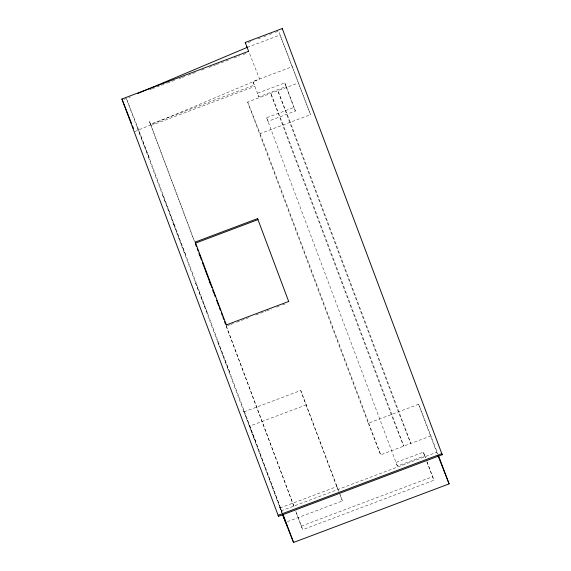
<?xml version="1.0" encoding="UTF-8"?>
<svg xmlns="http://www.w3.org/2000/svg" width="571" height="571" viewBox="0 0 571 571"><rect width="100%" height="100%" fill="white"/><g stroke="black" fill="none" stroke-linecap="round" stroke-linejoin="round"><path stroke-width="0.43" stroke-dasharray="2.85 2.14" d="M134.735 131.594L259.577 78.998L249.049 52.282M248.135 42.568L253.074 40.705M258.021 38.849L260.49 37.922M263.781 36.68L266.25 35.752M269.548 34.51L272.017 33.582M275.308 32.34L278.605 31.098L310.545 114.65L260.126 133.635L247.686 102.059L298.112 83.073M247.136 47.422L280.075 35.024L310.545 114.65M123.914 99.404L126.348 98.49L281.739 512.487M128.853 97.548L130.516 96.92M149.709 89.697L151.372 89.069M152.207 88.755L160.551 85.614M161.386 85.3L166.389 83.416M167.224 83.102L175.568 79.961M178.901 78.705L181.407 77.763M182.242 77.449L184.74 76.507M188.08 75.251L196.424 72.11M201.427 70.226L205.596 68.656M208.936 67.399L215.61 64.887M216.445 64.573L230.627 59.234M233.96 57.978L239.799 55.78M243.139 54.523L245.644 53.581M295.378 111.038L293.972 107.462L266.607 117.762L268.013 121.345L295.378 111.038L286.178 86.521L258.813 96.827L252.989 81.475L292.516 66.6M194.483 241.497L149.11 120.588L150.516 124.164L254.402 85.058L252.989 81.475M150.951 125.492L254.83 86.378M286.178 86.521L284.772 82.945L257.407 93.244L258.813 96.827M227.579 325.641L230.07 324.706M230.898 324.392L233.396 323.45M236.715 322.201L250.847 316.884M255.829 315.006L265.808 311.252M266.636 310.938L271.625 309.061M276.607 307.184L279.098 306.249M282.424 304.993L284.922 304.058M243.967 411.862L300.724 390.5L338.696 490.981M306.363 404.818L249.606 426.18L281.946 512.351M247.686 102.059L368.216 423.232L418.636 404.254L437.914 454.059M368.216 423.232L380.657 454.809L431.076 435.83M424.738 455.758L423.332 452.175L395.967 462.481L397.373 466.057L424.738 455.758L425.659 458.206M280.033 507.976L336.79 486.606L338.667 491.381M281.103 510.874L436.672 452.311L437.307 453.931M287.341 521.666L342.429 500.924L339.938 494.3M301.288 526.105L432.532 476.692L433.939 480.275L302.694 529.681L295.65 511.081M339.923 494.565L342.429 500.924M126.441 98.733L138.881 130.309L282.281 512.444M137.204 127.419L149.645 158.995M162.692 195.332L175.126 226.908M173.456 224.018L185.896 255.594M195.539 282.859L207.972 314.435M217.615 341.701L230.056 373.277M243.567 410.842L256.001 442.418M279.633 506.948L281.917 512.744M418.636 404.254L436.672 452.311M426.887 461.475L433.939 480.275M284.772 82.945L293.972 107.462M423.332 452.175L425.474 457.899M427.008 461.982L432.532 476.692M266.607 117.762L397.373 466.057M260.126 133.635L380.657 454.809M300.724 390.5L336.79 486.606M150.516 124.164L194.354 240.983M226.294 326.091L294.243 507.155M295.807 511.323L302.694 529.681M226.116 325.798L294.393 507.74M290.275 122.28L277.841 90.703L398.365 411.884L410.806 443.46L290.275 122.28M283.18 124.956L270.747 93.38L391.271 414.553L403.711 446.129L283.18 124.956"/><path stroke-width="0.86" d="M137.897 93.444L247.136 47.422L246.736 46.401M248.67 51.504L245.266 42.475L282.252 28.55L282.659 29.571M282.252 28.55L442.197 454.709L278.52 516.32L121.894 98.997L248.578 51.304M195.246 242.061L257.571 218.6L257.978 219.621L195.646 243.089L195.246 242.061L226.437 325.127M226.344 324.935L288.669 301.467M282.374 514.107L293.544 542.45L449.106 483.887L438.535 455.715M442.197 454.709L441.797 453.681L278.12 515.299L278.52 516.32M437.943 455.544L449.106 483.887M245.266 42.475L245.666 43.496M121.894 98.997L131.544 123.493M132.501 125.927L133.457 128.354M282.852 515.135L285.671 522.294L283.187 515.663M257.571 218.6L288.762 301.666M197.173 248.492L198.116 250.99M199.993 256.001L201.556 260.169M203.433 265.18L205.003 269.348M206.88 274.358L208.444 278.527M209.7 281.867L211.891 287.705M213.14 291.046L215.331 296.884M216.587 300.225L218.779 306.063M219.407 307.733L220.342 310.239M221.284 312.737L222.226 315.242M222.847 316.912L223.789 319.417M195.425 244.003L196.36 246.508M198.865 253.181L199.807 255.687M202.312 262.367L203.255 264.865M205.132 269.876L206.702 274.051M208.579 279.055L210.142 283.23M212.648 289.904L213.59 292.409M224.553 321.623L225.488 324.128M283.216 514.942L293.544 542.45M285.971 523.079L287.149 526.212"/></g></svg>
